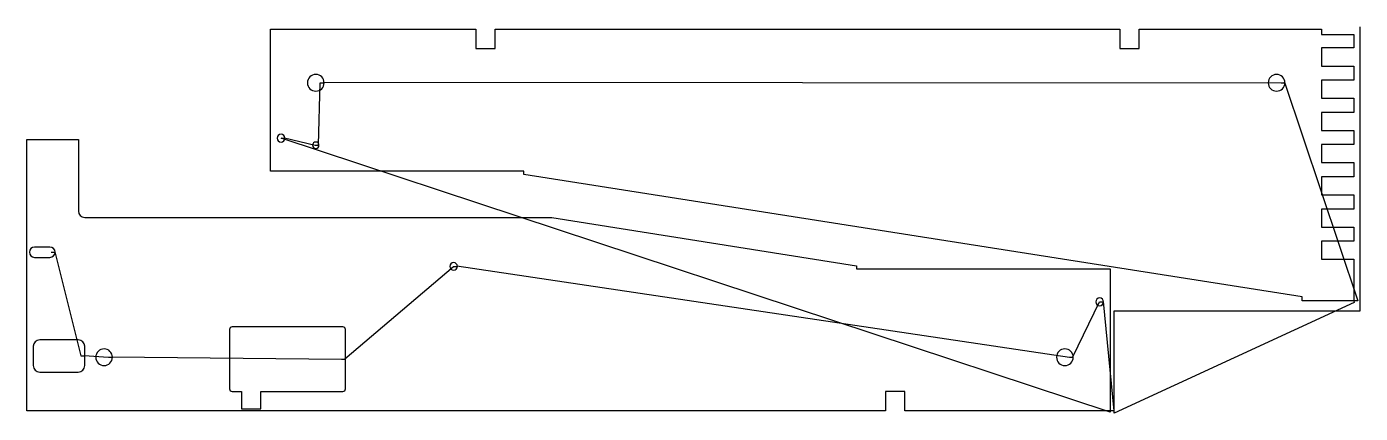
# Model space of a CAD drawing. Header units: metres. Extents: x 19 to 10378, y 0 to 3000.
import ezdxf

# ---------------------------------------------------------------- set-up
doc = ezdxf.new("R2010")
doc.units = ezdxf.units.M

msp = doc.modelspace()

# ---------------------------------------------------------------- linework, layer by layer
at = {"layer": 'TOOL_0'}
for p, q in [((1913.551, 1879), (1913.551, 2981)), ((1913.551, 2981), (3507.051, 2981)), ((3507.051, 2981), (3507.051, 2830)), ((3657.051, 2830), (3657.051, 2981)), ((3657.051, 2981), (8510.051, 2981)), ((8510.051, 2981), (8510.051, 2830)), ((8660.051, 2830), (8660.051, 2981)), ((8660.051, 2981), (10077.551, 2981)), ((10077.551, 2981), (10077.551, 2940)), ((10077.551, 2940), (10328.551, 2940)), ((10328.551, 2940), (10328.551, 2835)), ((10377.926, 2999), (10377.926, 3000)), ((10377.926, 796.226), (10377.926, 2999)), ((3507.051, 2830), (3657.051, 2830)), ((8510.051, 2830), (8660.051, 2830)), ((10328.551, 2835), (10077.551, 2835)), ((10077.551, 2835), (10077.551, 2695)), ((10077.551, 2695), (10328.551, 2695)), ((10328.551, 2695), (10328.551, 2585)), ((2286.018, 2083.536), (2299.553, 2565)), ((2299.553, 2565), (2329.553, 2565)), ((2329.553, 2565), (2326.017, 2568.536)), ((2326.017, 2568.536), (9762.552, 2565)), ((9762.552, 2565), (9792.552, 2565)), ((9792.552, 2565), (9789.016, 2568.536)), ((9789.016, 2568.536), (10358.371, 874)), ((10328.551, 2585), (10077.551, 2585)), ((10077.551, 2585), (10077.551, 2445)), ((10077.551, 2445), (10328.551, 2445)), ((10328.551, 2445), (10328.551, 2335)), ((10328.551, 2335), (10077.551, 2335)), ((10077.551, 2335), (10077.551, 2195)), ((10077.551, 2195), (10328.551, 2195)), ((10328.551, 2195), (10328.551, 2085)), ((19, 19.001), (19, 2125.501)), ((19, 2125.501), (420.75, 2125.501)), ((420.75, 2125.501), (420.75, 1569.751)), ((8433.877, 9.957), (1994.555, 2135)), ((1994.555, 2135), (2024.555, 2135)), ((2024.555, 2135), (2021.019, 2138.536)), ((2021.019, 2138.536), (2259.554, 2080)), ((2259.554, 2080), (2289.554, 2080)), ((2289.554, 2080), (2286.018, 2083.536)), ((10328.551, 2085), (10077.551, 2085)), ((10077.551, 2085), (10077.551, 1945)), ((3881.551, 1879), (1913.551, 1879)), ((3881.551, 1854.145), (3881.551, 1879)), ((10077.551, 1945), (10328.551, 1945)), ((10328.551, 1945), (10328.551, 1835)), ((9926.551, 904.145), (3881.551, 1854.145)), ((10328.551, 1835), (10077.551, 1835)), ((10077.551, 1835), (10077.551, 1695)), ((10077.551, 1695), (10328.551, 1695)), ((10328.551, 1695), (10328.551, 1585)), ((10328.551, 1585), (10077.551, 1585)), ((10077.551, 1585), (10077.551, 1445)), ((470, 1520.501), (4097.402, 1520.501)), ((4097.402, 1520.501), (6465.75, 1145.392)), ((10077.551, 1445), (10328.551, 1445)), ((10328.551, 1445), (10328.551, 1335)), ((200, 1289.751), (80, 1289.751)), ((210, 1249.751), (240, 1249.751)), ((240, 1249.751), (236.464, 1253.287)), ((236.464, 1253.287), (440, 444.751)), ((10328.551, 1335), (10077.551, 1335)), ((10077.551, 1335), (10077.551, 1195)), ((80, 1209.751), (200, 1209.751)), ((2491.464, 423.287), (3335, 1139.751)), ((3335, 1139.751), (3365, 1139.751)), ((3365, 1139.751), (3361.464, 1143.287)), ((3361.464, 1143.287), (8118, 434.751)), ((6465.75, 1145.392), (6465.75, 1120.501)), ((10077.551, 1195), (10328.551, 1195)), ((10328.551, 1195), (10328.551, 874)), ((6465.75, 1120.501), (8434, 1120.501)), ((8434, 1120.501), (8434, 19.001)), ((8144.464, 438.287), (8353, 864.751)), ((8353, 864.751), (8383, 864.751)), ((8383, 864.751), (8379.464, 868.287)), ((8379.464, 868.287), (8463.612, 19.001)), ((10330.653, 860.519), (8465.793, 0)), ((9926.551, 874), (9926.551, 904.145)), ((10328.551, 874), (9926.551, 874)), ((10358.371, 874), (10328.551, 874)), ((10328.551, 874), (10330.653, 860.519)), ((8465.793, 1), (8465.793, 796.226)), ((8465.793, 796.226), (10377.926, 796.226)), ((1595, 649.751), (1595, 189.751)), ((2475, 669.751), (1615, 669.751)), ((2495, 419.751), (2495, 649.751)), ((70, 519.751), (70, 369.751)), ((420, 569.751), (120, 569.751)), ((470, 444.751), (470, 519.751)), ((440, 444.751), (470, 444.751)), ((470, 444.751), (466.464, 448.287)), ((466.464, 448.287), (655, 434.751)), ((470, 369.751), (470, 444.751)), ((655, 434.751), (685, 434.751)), ((685, 434.751), (681.464, 438.287)), ((681.464, 438.287), (2465, 419.751)), ((2465, 419.751), (2495, 419.751)), ((2495, 419.751), (2491.464, 423.287)), ((2495, 189.751), (2495, 419.751)), ((8118, 434.751), (8148, 434.751)), ((8148, 434.751), (8144.464, 438.287)), ((120, 319.751), (420, 319.751)), ((1615, 169.751), (1687.5, 169.751)), ((1687.5, 169.751), (1687.5, 34.001)), ((1837.5, 34.001), (1837.5, 169.751)), ((1837.5, 169.751), (2475, 169.751)), ((6840.5, 169.751), (6690.5, 169.751)), ((6690.5, 169.751), (6690.5, 19.001)), ((6840.5, 19.001), (6840.5, 169.751)), ((6690.5, 19.001), (19, 19.001)), ((1687.5, 34.001), (1837.5, 34.001)), ((8434, 19.001), (6840.5, 19.001)), ((8434, 19.001), (8433.877, 9.957)), ((8463.612, 19.001), (8434, 19.001)), ((8465.793, 0), (8465.793, 1)), ((8465.793, 1), (8465.793, 0)), ((8465.793, 0), (8465.793, 1))]:
    msp.add_line(p, q, dxfattribs=at)
for centre, radius, start, end in [((2264.553, 2565), 65, 0, 180), ((9727.552, 2565), 65, 0, 180), ((2264.553, 2565), 65, 180, 0), ((9727.552, 2565), 65, 180, 0), ((1994.555, 2135), 30, 0, 180), ((1994.555, 2135), 30, 180, 0), ((2264.554, 2080), 25, 0, 180), ((2264.554, 2080), 25, 180, 0), ((470, 1569.751), 49.25, 180, 270), ((80, 1249.751), 40, 90, 270), ((200, 1249.751), 40, 0, 90), ((200, 1249.751), 40, 270, 0), ((3335, 1139.751), 30, 0, 180), ((3335, 1139.751), 30, 180, 0), ((8353, 864.751), 30, 0, 180), ((8353, 864.751), 30, 180, 0), ((1615, 649.751), 20, 90, 180), ((2475, 649.751), 20, 0, 90), ((120, 519.751), 50, 90, 180), ((420, 519.751), 50, 0, 90), ((620, 434.751), 65, 0, 180), ((620, 434.751), 65, 180, 0), ((8083, 434.751), 65, 0, 180), ((8083, 434.751), 65, 180, 0), ((120, 369.751), 50, 180, 270), ((420, 369.751), 50, 270, 0), ((1615, 189.751), 20, 180, 270), ((2475, 189.751), 20, 270, 0)]:
    msp.add_arc(centre, radius, start, end, dxfattribs=at)

doc.saveas('drawing.dxf')
